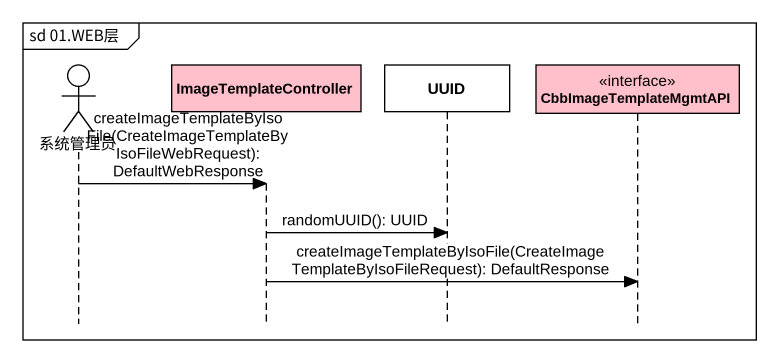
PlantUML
@startuml
mainframe sd 01.WEB层
hide footbox
actor 系统管理员 #FFFFFF
participant ImageTemplateController #FFC0CB
participant UUID #FFFFFF
participant CbbImageTemplateMgmtAPI <<interface>> #FFC0CB

系统管理员 -> ImageTemplateController : createImageTemplateByIsoFile(CreateImageTemplateByIsoFileWebRequest): DefaultWebResponse
ImageTemplateController -> UUID : randomUUID(): UUID
ImageTemplateController -> CbbImageTemplateMgmtAPI : createImageTemplateByIsoFile(CreateImageTemplateByIsoFileRequest): DefaultResponse
@enduml
